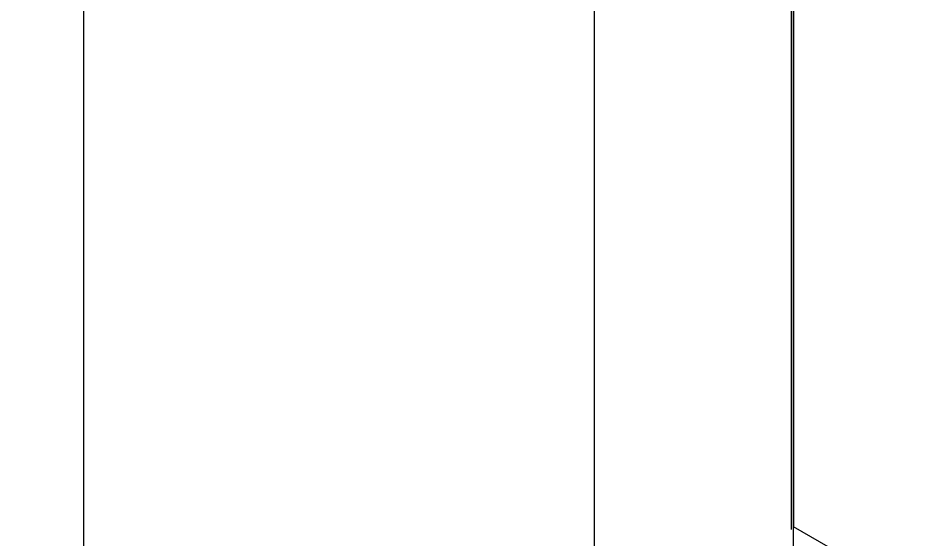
# Model space of a CAD drawing. Header units: inches. Extents: x -20.8 to 74.7, y -53.7 to 19.1.
# Drawn here: x 5.938 to 7.208, y -29.307 to -28.566 of the extents above; entities that cross this region are included whole.
import ezdxf

# ---------------------------------------------------------------- set-up
doc = ezdxf.new("R2010")
doc.units = ezdxf.units.IN
doc.header["$MEASUREMENT"] = 0
doc.layers.add('G-ANNO-TTLB', color=7, linetype='Continuous', lineweight=0)
doc.layers.add('TYVEK', color=7, linetype='Continuous', lineweight=0)

# ---------------------------------------------------------------- blocks, each defined once
blk = doc.blocks.new('Block_259')
at = {"layer": 'TYVEK', "color": 2, "lineweight": 25, "true_color": 0xffff00}
blk.add_lwpolyline([(7.0365, -29.2933)], dxfattribs=at)
blk = doc.blocks.new('Block_261')
at = {"layer": 'TYVEK', "color": 1, "lineweight": 25, "true_color": 0xff0000}
for points in [[(6.7766, -29.0186)], [(6.7766, -29.2469)]]:
    blk.add_lwpolyline(points, dxfattribs=at)
blk = doc.blocks.new('Block_262')
at = {"layer": 'TYVEK', "color": 1, "lineweight": 25, "true_color": 0xff0000}
blk.add_lwpolyline([(6.7766, -29.2469)], dxfattribs=at)
blk = doc.blocks.new('Block_269')
at = {"layer": 'TYVEK', "color": 4, "lineweight": 25, "true_color": 0x00ffff}
for points in [[(6.7242, -28.7208)], [(7.0359, -28.8995)]]:
    blk.add_lwpolyline(points, dxfattribs=at)
blk = doc.blocks.new('Block_270')
at = {"layer": 'TYVEK', "color": 4, "lineweight": 25, "true_color": 0x00ffff}
blk.add_lwpolyline([(7.0392, -29.2909)], dxfattribs=at)
blk = doc.blocks.new('Block_271')
at = {"layer": 'TYVEK', "color": 2, "lineweight": 25, "true_color": 0xffff00}
blk.add_lwpolyline([(7.0359, -29.2933)], dxfattribs=at)
blk = doc.blocks.new('Block_272')
at = {"layer": 'TYVEK', "color": 2, "lineweight": 25, "true_color": 0xffff00}
blk.add_lwpolyline([(7.1043, -29.2547)], dxfattribs=at)
blk = doc.blocks.new('Block_313')
at = {"layer": 'TYVEK', "color": 18, "lineweight": 25, "true_color": 0x000000}
blk.add_lwpolyline([(6.0378, -28.9082)], dxfattribs=at)

msp = doc.modelspace()

# ---------------------------------------------------------------- hatches: boundary and pattern name
at = {"layer": 'G-ANNO-TTLB', "true_color": 0xb9529f, "transparency": 33554687}
h = msp.add_hatch(color=233, dxfattribs=at)
edge = h.paths.add_edge_path()
edge.add_spline(control_points=[(19.8832, -53.7487), (19.8832, -53.7487), (-20.8169, -53.7487), (-20.8169, -53.7487), (-20.8169, -53.7487), (-20.8169, -19.6134), (-20.8169, -19.6134), (-20.8169, -19.6134), (19.8832, -19.6134), (19.8832, -19.6134), (19.8832, -19.6134), (19.8832, -53.7487), (19.8832, -53.7487)], knot_values=[0, 0, 0, 0, 1, 1, 1, 2, 2, 2, 3, 3, 3, 4, 4, 4, 4], degree=3, periodic=0)
edge = h.paths.add_edge_path()
edge.add_spline(control_points=[(-20.6918, -19.7385), (-20.6918, -19.7385), (-20.6918, -53.6237), (-20.6918, -53.6237), (-20.6918, -53.6237), (19.7581, -53.6237), (19.7581, -53.6237), (19.7581, -53.6237), (19.7581, -19.7385), (19.7581, -19.7385), (19.7581, -19.7385), (-20.6918, -19.7385), (-20.6918, -19.7385)], knot_values=[0, 0, 0, 0, 1, 1, 1, 2, 2, 2, 3, 3, 3, 4, 4, 4, 4], degree=3, periodic=0)
edge.add_line((-20.6918, -19.7385), (-20.6918, -19.7385))

# ---------------------------------------------------------------- linework, layer by layer
at = {"layer": 'G-ANNO-TTLB'}
for points in [[(19.8832, -53.7487), (19.8832, -53.7487), (-20.8169, -53.7487), (-20.8169, -53.7487), (-20.8169, -53.7487), (-20.8169, -19.6134), (-20.8169, -19.6134), (-20.8169, -19.6134), (19.8832, -19.6134), (19.8832, -19.6134), (19.8832, -19.6134), (19.8832, -53.7487), (19.8832, -53.7487)], [(-20.6918, -19.7385), (-20.6918, -19.7385), (-20.6918, -53.6237), (-20.6918, -53.6237), (-20.6918, -53.6237), (19.7581, -53.6237), (19.7581, -53.6237), (19.7581, -53.6237), (19.7581, -19.7385), (19.7581, -19.7385), (19.7581, -19.7385), (-20.6918, -19.7385), (-20.6918, -19.7385)]]:
    msp.add_open_spline(points, degree=3, knots=[0, 0, 0, 0, 1, 1, 1, 2, 2, 2, 3, 3, 3, 4, 4, 4, 4], dxfattribs=at)
at = {"layer": 'TYVEK', "color": 18, "lineweight": 25, "true_color": 0x000000}
msp.add_line((6.0309, -23.0402), (6.0309, -29.5866), dxfattribs=at)
at = {"layer": 'TYVEK', "color": 2, "lineweight": 25, "true_color": 0xffff00}
for p, q in [((7.0365, -28.9426), (7.0365, -24.7672)), ((7.0365, -29.2933), (7.0365, -25.1071))]:
    msp.add_line(p, q, dxfattribs=at)
at = {"layer": 'TYVEK', "color": 1, "lineweight": 25, "true_color": 0xff0000}
msp.add_line((7.0393, -24.7724), (7.0393, -29.2893), dxfattribs=at)
msp.add_lwpolyline([(7.0393, -24.7747), (6.7561, -24.6094), (6.7561, -29.608), (7.0393, -29.7709)], close=True, dxfattribs=at)
at = {"layer": 'TYVEK', "color": 3, "lineweight": 25, "true_color": 0x00ff00}
msp.add_lwpolyline([(7.0393, -29.2893), (7.0393, -24.7724), (8.6308, -25.6919), (8.6308, -30.2081)], close=True, dxfattribs=at)
at = {"layer": 'TYVEK', "color": 4, "lineweight": 25, "true_color": 0x00ffff}
for points in [[(6.7242, -28.7208)], [(7.0359, -28.8995)], [(7.0392, -29.2909)]]:
    msp.add_lwpolyline(points, dxfattribs=at)
at = {"layer": 'TYVEK', "color": 33, "lineweight": 25, "true_color": 0xcc9966}
msp.add_lwpolyline([(7.1043, -29.2547)], dxfattribs=at)

# ---------------------------------------------------------------- block references
at = {"layer": 'TYVEK'}
for name in ['Block_269', 'Block_313', 'Block_261', 'Block_262', 'Block_272', 'Block_271', 'Block_259', 'Block_270']:
    msp.add_blockref(name, (0, 0), dxfattribs=at)

doc.saveas('drawing.dxf')
